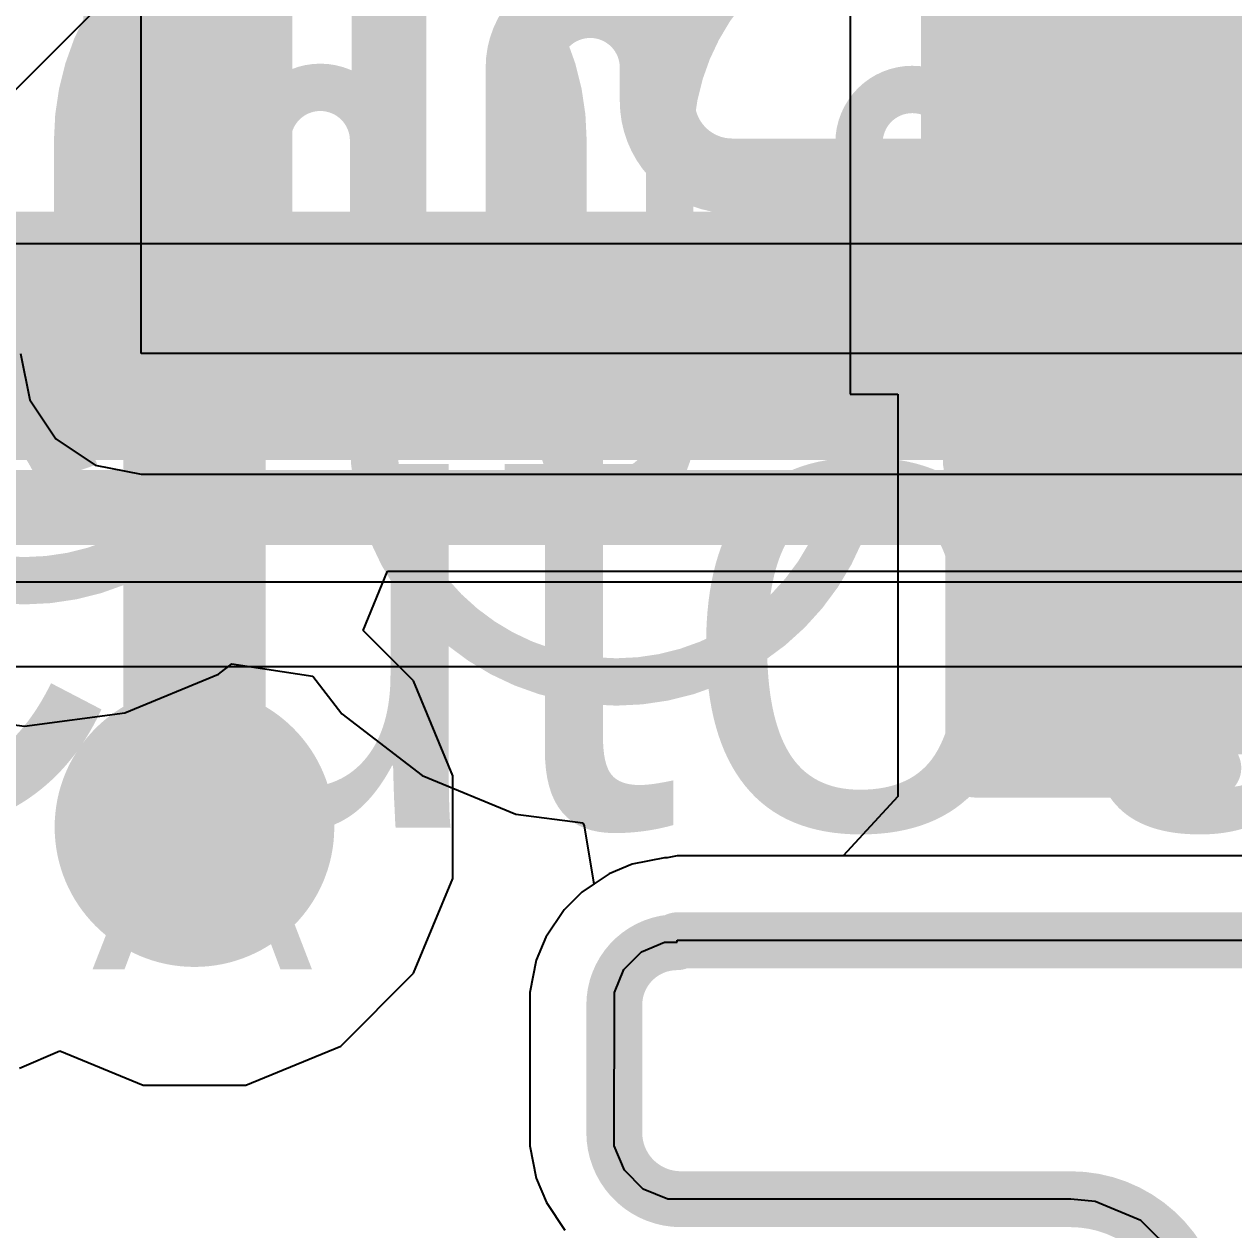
# Model space of a CAD drawing. Header units: inches. Extents: x 0 to 208, y 0 to 213.
# Drawn here: x 4.8361 to 4.9383, y 3.063 to 3.1648 of the extents above; entities that cross this region are included whole.
import ezdxf

# ---------------------------------------------------------------- set-up
doc = ezdxf.new("R2010")
doc.units = ezdxf.units.IN
doc.header["$MEASUREMENT"] = 0
for name, color, linetype in [('Board_Outline', 216, 'Continuous'), ('Bottom Layer', 5, 'Continuous'), ('Bottom Overlay', 54, 'Continuous'), ('Bottom Paste', 16, 'Continuous'), ('Bottom Solder', 6, 'Continuous'), ('Drill Drawing', 1, 'Continuous'), ('L2_GND1', 16, 'Continuous'), ('L3_SIG1', 76, 'Continuous'), ('L4_PWR', 90, 'Continuous'), ('L5_GND2', 156, 'Continuous'), ('L6_SIG2', 130, 'Continuous'), ('L7_GND3', 216, 'Continuous'), ('Multi-Layer', 9, 'Continuous'), ('Top Layer', 1, 'Continuous'), ('Via Holes', 16, 'Continuous')]:
    doc.layers.add(name, color=color, linetype=linetype)
doc.styles.add('Arial', font='', dxfattribs={"height": 0.2})
doc.styles.get('Arial').set_extended_font_data('Arial')

# ---------------------------------------------------------------- blocks, each defined once
blk = doc.blocks.new('MAKK2016T2R2M__B_510')
at = {"layer": 'Bottom Layer'}
for points in [[(-0.04331, 0.03543), (-0.01575, 0.03543), (-0.01575, -0.03543), (-0.04331, -0.03543)], [(0.01575, 0.03543), (0.04331, 0.03543), (0.04331, -0.03543), (0.01575, -0.03543)]]:
    blk.add_hatch(color=5, dxfattribs=at).paths.add_polyline_path(points)
at = {"layer": 'Bottom Paste'}
for points in [[(-0.04331, 0.03543), (-0.01575, 0.03543), (-0.01575, -0.03543), (-0.04331, -0.03543)], [(0.01575, 0.03543), (0.04331, 0.03543), (0.04331, -0.03543), (0.01575, -0.03543)]]:
    blk.add_hatch(color=16, dxfattribs=at).paths.add_polyline_path(points)
at = {"layer": 'Bottom Solder'}
for points in [[(-0.04731, 0.03943), (-0.01175, 0.03943), (-0.01175, -0.03943), (-0.04731, -0.03943)], [(0.01175, 0.03943), (0.04731, 0.03943), (0.04731, -0.03943), (0.01175, -0.03943)]]:
    blk.add_hatch(color=6, dxfattribs=at).paths.add_polyline_path(points)
at = {"layer": 'Bottom Overlay'}
for points in [[(0.007, 0.034, 0.005, 0.005, 0), (-0.008, 0.034, 0.005, 0.005, 0)], [(0.007, -0.034, 0.005, 0.005, 0), (-0.008, -0.034, 0.005, 0.005, 0)]]:
    blk.add_lwpolyline(points, format="xyseb", dxfattribs=at)
for points in [[(-0.00925, 0.034, 0.0025, 0.0025, 1), (-0.00675, 0.034, 0.0025, 0.0025, 1)], [(0.00575, 0.034, 0.0025, 0.0025, 1), (0.00825, 0.034, 0.0025, 0.0025, 1)], [(-0.00925, -0.034, 0.0025, 0.0025, 1), (-0.00675, -0.034, 0.0025, 0.0025, 1)], [(0.00575, -0.034, 0.0025, 0.0025, 1), (0.00825, -0.034, 0.0025, 0.0025, 1)]]:
    blk.add_lwpolyline(points, format="xyseb", close=True, dxfattribs=at)
blk = doc.blocks.new('CAP_0402_B_577')
at = {"layer": 'Bottom Layer'}
for points in [[(-0.0095, 0.0125), (-0.0095, -0.0125), (-0.0275, -0.0125), (-0.0275, 0.0125)], [(0.0275, 0.0125), (0.0275, -0.0125), (0.0095, -0.0125), (0.0095, 0.0125)]]:
    blk.add_hatch(color=5, dxfattribs=at).paths.add_polyline_path(points)
at = {"layer": 'Bottom Paste'}
for points in [[(-0.0095, 0.0125), (-0.0095, -0.0125), (-0.0275, -0.0125), (-0.0275, 0.0125)], [(0.0275, 0.0125), (0.0275, -0.0125), (0.0095, -0.0125), (0.0095, 0.0125)]]:
    blk.add_hatch(color=16, dxfattribs=at).paths.add_polyline_path(points)
at = {"layer": 'Bottom Solder'}
for points in [[(-0.00714, 0.01486), (-0.00714, -0.01486), (-0.02986, -0.01486), (-0.02986, 0.01486)], [(0.02986, 0.01486), (0.02986, -0.01486), (0.00714, -0.01486), (0.00714, 0.01486)]]:
    blk.add_hatch(color=6, dxfattribs=at).paths.add_polyline_path(points)
at = {"layer": 'Bottom Overlay'}
for points in [[(-0.031, 0.016, 0.005, 0.005, 0), (-0.031, -0.016, 0.005, 0.005, 0)], [(-0.011, 0.016, 0.005, 0.005, 0), (-0.031, 0.016, 0.005, 0.005, 0)], [(0.031, 0.016, 0.005, 0.005, 0), (0.011, 0.016, 0.005, 0.005, 0)], [(0.031, 0.016, 0.005, 0.005, 0), (0.031, -0.016, 0.005, 0.005, 0)], [(-0.011, -0.016, 0.005, 0.005, 0), (-0.031, -0.016, 0.005, 0.005, 0)], [(0.031, -0.016, 0.005, 0.005, 0), (0.011, -0.016, 0.005, 0.005, 0)]]:
    blk.add_lwpolyline(points, format="xyseb", dxfattribs=at)
for points in [[(-0.03225, 0.016, 0.0025, 0.0025, 1), (-0.02975, 0.016, 0.0025, 0.0025, 1)], [(-0.03225, 0.016, 0.0025, 0.0025, 1), (-0.02975, 0.016, 0.0025, 0.0025, 1)], [(-0.01225, 0.016, 0.0025, 0.0025, 1), (-0.00975, 0.016, 0.0025, 0.0025, 1)], [(0.00975, 0.016, 0.0025, 0.0025, 1), (0.01225, 0.016, 0.0025, 0.0025, 1)], [(0.02975, 0.016, 0.0025, 0.0025, 1), (0.03225, 0.016, 0.0025, 0.0025, 1)], [(0.02975, 0.016, 0.0025, 0.0025, 1), (0.03225, 0.016, 0.0025, 0.0025, 1)], [(-0.03225, -0.016, 0.0025, 0.0025, 1), (-0.02975, -0.016, 0.0025, 0.0025, 1)], [(-0.03225, -0.016, 0.0025, 0.0025, 1), (-0.02975, -0.016, 0.0025, 0.0025, 1)], [(-0.01225, -0.016, 0.0025, 0.0025, 1), (-0.00975, -0.016, 0.0025, 0.0025, 1)], [(0.00975, -0.016, 0.0025, 0.0025, 1), (0.01225, -0.016, 0.0025, 0.0025, 1)], [(0.02975, -0.016, 0.0025, 0.0025, 1), (0.03225, -0.016, 0.0025, 0.0025, 1)], [(0.02975, -0.016, 0.0025, 0.0025, 1), (0.03225, -0.016, 0.0025, 0.0025, 1)]]:
    blk.add_lwpolyline(points, format="xyseb", close=True, dxfattribs=at)

msp = doc.modelspace()

# ---------------------------------------------------------------- hatches: boundary and pattern name
at = {"layer": 'Bottom Layer'}
h = msp.add_hatch(color=5, dxfattribs=at)
edge = h.paths.add_edge_path()
edge.add_arc((4.8505, 3.097), 0.01181, 0, 360)
at = {"layer": 'L2_GND1'}
h = msp.add_hatch(color=16, dxfattribs=at)
edge = h.paths.add_edge_path()
edge.add_arc((4.8505, 3.097), 0.01181, 0, 360)
at = {"layer": 'L3_SIG1'}
h = msp.add_hatch(color=76, dxfattribs=at)
edge = h.paths.add_edge_path()
edge.add_arc((4.8505, 3.097), 0.01181, 0, 360)
at = {"layer": 'L4_PWR'}
h = msp.add_hatch(color=90, dxfattribs=at)
edge = h.paths.add_edge_path()
edge.add_arc((4.8505, 3.097), 0.01181, 0, 360)
at = {"layer": 'L5_GND2'}
h = msp.add_hatch(color=156, dxfattribs=at)
edge = h.paths.add_edge_path()
edge.add_arc((4.8505, 3.097), 0.01181, 0, 360)
at = {"layer": 'L6_SIG2'}
h = msp.add_hatch(color=130, dxfattribs=at)
edge = h.paths.add_edge_path()
edge.add_arc((4.8505, 3.097), 0.01181, 0, 360)
at = {"layer": 'L7_GND3'}
h = msp.add_hatch(color=216, dxfattribs=at)
edge = h.paths.add_edge_path()
edge.add_arc((4.8505, 3.097), 0.01181, 0, 360)
at = {"layer": 'Top Layer'}
h = msp.add_hatch(color=1, dxfattribs=at)
edge = h.paths.add_edge_path()
edge.add_arc((4.8505, 3.097), 0.01181, 0, 360)
at = {"layer": 'Via Holes'}
h = msp.add_hatch(color=7, dxfattribs=at)
edge = h.paths.add_edge_path()
edge.add_arc((4.8505, 3.097), 0.00591, 0, 360)

# ---------------------------------------------------------------- linework, layer by layer
at = {"layer": 'Board_Outline'}
for points in [[(4.89127, 3.08744, 0.00472, 0.00472, 0), (4.94442, 3.08744, 0.00472, 0.00472, 0)], [(4.88596, 3.08197, 0.00472, 0.00472, -0.414214), (4.89127, 3.08728, 0.00472, 0.00472, 0)], [(4.88597, 3.07119, 0.00472, 0.00472, 0), (4.88597, 3.08197, 0.00472, 0.00472, 0)], [(4.89158, 3.06557, 0.00472, 0.00472, -0.414214), (4.88596, 3.07119, 0.00472, 0.00472, 0)], [(4.89158, 3.06557, 0.00472, 0.00472, 0), (4.92451, 3.06557, 0.00472, 0.00472, 0)], [(4.92451, 3.06557, 0.00472, 0.00472, -0.414214), (4.93519, 3.05489, 0.00472, 0.00472, 0)]]:
    msp.add_lwpolyline(points, format="xyseb", dxfattribs=at)
for points in [[(4.89009, 3.08744, 0.00236, 0.00236, 1), (4.89245, 3.08744, 0.00236, 0.00236, 1)], [(4.89009, 3.08728, 0.00236, 0.00236, 1), (4.89245, 3.08728, 0.00236, 0.00236, 1)], [(4.88478, 3.08197, 0.00236, 0.00236, 1), (4.88715, 3.08197, 0.00236, 0.00236, 1)], [(4.88478, 3.08197, 0.00236, 0.00236, 1), (4.88715, 3.08197, 0.00236, 0.00236, 1)], [(4.88478, 3.07119, 0.00236, 0.00236, 1), (4.88715, 3.07119, 0.00236, 0.00236, 1)], [(4.88478, 3.07119, 0.00236, 0.00236, 1), (4.88715, 3.07119, 0.00236, 0.00236, 1)], [(4.8904, 3.06557, 0.00236, 0.00236, 1), (4.89276, 3.06557, 0.00236, 0.00236, 1)], [(4.8904, 3.06557, 0.00236, 0.00236, 1), (4.89276, 3.06557, 0.00236, 0.00236, 1)], [(4.92333, 3.06557, 0.00236, 0.00236, 1), (4.92569, 3.06557, 0.00236, 0.00236, 1)], [(4.92333, 3.06557, 0.00236, 0.00236, 1), (4.92569, 3.06557, 0.00236, 0.00236, 1)]]:
    msp.add_lwpolyline(points, format="xyseb", close=True, dxfattribs=at)
at = {"layer": 'Bottom Layer'}
for p, q in [((4.90588, 3.17407), (4.90588, 3.13357)), ((4.90588, 3.13357), (4.90991, 3.13357)), ((4.90991, 3.13357), (4.90991, 3.09958)), ((4.90991, 3.09958), (4.9053, 3.09458)), ((4.88748, 3.09387), (4.88553, 3.09306)), ((4.89021, 3.09441), (4.88748, 3.09387)), ((4.89042, 3.09441), (4.89021, 3.09441)), ((4.89127, 3.09458), (4.89042, 3.09441)), ((4.9053, 3.09458), (4.89127, 3.09458)), ((4.88553, 3.09306), (4.88408, 3.09209)), ((4.88408, 3.09209), (4.88322, 3.09151)), ((4.88322, 3.09151), (4.88173, 3.09002)), ((4.88172, 3.09002), (4.88018, 3.08771)), ((4.88173, 3.09002), (4.88172, 3.09002)), ((4.88018, 3.08771), (4.87937, 3.08576)), ((4.87937, 3.08576), (4.87883, 3.08302)), ((4.87883, 3.08302), (4.87883, 3.08197)), ((4.87883, 3.08197), (4.87883, 3.07119)), ((4.87883, 3.07119), (4.87883, 3.07119)), ((4.87883, 3.07119), (4.87883, 3.07119)), ((4.87883, 3.07119), (4.87883, 3.07007)), ((4.87883, 3.07007), (4.87937, 3.06734)), ((4.87937, 3.06734), (4.88023, 3.06528)), ((4.88023, 3.06528), (4.88177, 3.06296))]:
    msp.add_line(p, q, dxfattribs=at)
for points in [[(4.8505, 3.097, 0.012, 0.012, 0), (4.8505, 3.21798, 0.012, 0.012, 0)], [(4.92875, 3.11757, 0.008, 0.008, 0), (4.92875, 3.18782, 0.008, 0.008, 0)]]:
    msp.add_lwpolyline(points, format="xyseb", dxfattribs=at)
for points in [[(4.92675, 3.11757, 0.004, 0.004, 1), (4.93075, 3.11757, 0.004, 0.004, 1)], [(4.8475, 3.097, 0.006, 0.006, 1), (4.8535, 3.097, 0.006, 0.006, 1)]]:
    msp.add_lwpolyline(points, format="xyseb", close=True, dxfattribs=at)
at = {"layer": 'L2_GND1'}
for p, q in [((4.77528, 3.0992), (4.86466, 3.18858)), ((4.88748, 3.09387), (4.88553, 3.09306)), ((4.89021, 3.09441), (4.88748, 3.09387)), ((4.89042, 3.09441), (4.89021, 3.09441)), ((4.89127, 3.09458), (4.89042, 3.09441)), ((4.94442, 3.09458), (4.89127, 3.09458)), ((4.88553, 3.09306), (4.88408, 3.09209)), ((4.88408, 3.09209), (4.88322, 3.09151)), ((4.88322, 3.09151), (4.88173, 3.09002)), ((4.88172, 3.09002), (4.88018, 3.08771)), ((4.88173, 3.09002), (4.88172, 3.09002)), ((4.88018, 3.08771), (4.87937, 3.08576)), ((4.87937, 3.08576), (4.87883, 3.08302)), ((4.87883, 3.08302), (4.87883, 3.08197)), ((4.87883, 3.08197), (4.87883, 3.07119)), ((4.87883, 3.07119), (4.87883, 3.07119)), ((4.87883, 3.07119), (4.87883, 3.07119)), ((4.87883, 3.07119), (4.87883, 3.07007)), ((4.87883, 3.07007), (4.87937, 3.06734)), ((4.87937, 3.06734), (4.88023, 3.06528)), ((4.88023, 3.06528), (4.88177, 3.06296))]:
    msp.add_line(p, q, dxfattribs=at)
at = {"layer": 'L3_SIG1'}
for p, q in [((4.846, 3.137), (4.846, 3.23303)), ((4.8358, 3.137), (4.83658, 3.1331)), ((5.30133, 3.137), (4.846, 3.137)), ((4.83658, 3.1331), (4.83879, 3.12979)), ((4.83879, 3.12979), (4.8421, 3.12758)), ((4.8421, 3.12758), (4.846, 3.1268)), ((4.846, 3.1268), (5.30133, 3.1268)), ((4.88748, 3.09387), (4.88553, 3.09306)), ((4.89021, 3.09441), (4.88748, 3.09387)), ((4.89042, 3.09441), (4.89021, 3.09441)), ((4.89127, 3.09458), (4.89042, 3.09441)), ((4.94442, 3.09458), (4.89127, 3.09458)), ((4.88553, 3.09306), (4.88408, 3.09209)), ((4.88408, 3.09209), (4.88322, 3.09151)), ((4.88322, 3.09151), (4.88173, 3.09002)), ((4.88172, 3.09002), (4.88018, 3.08771)), ((4.88173, 3.09002), (4.88172, 3.09002)), ((4.88018, 3.08771), (4.87937, 3.08576)), ((4.87937, 3.08576), (4.87883, 3.08302)), ((4.87883, 3.08302), (4.87883, 3.08197)), ((4.87883, 3.08197), (4.87883, 3.07119)), ((4.87883, 3.07119), (4.87883, 3.07119)), ((4.87883, 3.07119), (4.87883, 3.07119)), ((4.87883, 3.07119), (4.87883, 3.07007)), ((4.87883, 3.07007), (4.87937, 3.06734)), ((4.87937, 3.06734), (4.88023, 3.06528)), ((4.88023, 3.06528), (4.88177, 3.06296))]:
    msp.add_line(p, q, dxfattribs=at)
at = {"layer": 'L4_PWR'}
for p, q in [((4.86474, 3.11361), (4.86681, 3.11861)), ((4.86681, 3.11861), (4.97269, 3.11861)), ((4.86899, 3.10935), (4.86474, 3.11361)), ((4.87231, 3.10134), (4.86899, 3.10935)), ((4.87231, 3.09266), (4.87231, 3.10134)), ((4.88748, 3.09387), (4.88553, 3.09306)), ((4.89021, 3.09441), (4.88748, 3.09387)), ((4.89042, 3.09441), (4.89021, 3.09441)), ((4.89127, 3.09458), (4.89042, 3.09441)), ((4.94442, 3.09458), (4.89127, 3.09458)), ((4.88553, 3.09306), (4.88408, 3.09209)), ((4.86899, 3.08465), (4.87231, 3.09266)), ((4.88408, 3.09209), (4.88322, 3.09151)), ((4.88322, 3.09151), (4.88173, 3.09002)), ((4.88172, 3.09002), (4.88018, 3.08771)), ((4.88173, 3.09002), (4.88172, 3.09002)), ((4.88018, 3.08771), (4.87937, 3.08576)), ((4.87937, 3.08576), (4.87883, 3.08302)), ((4.86286, 3.07851), (4.86899, 3.08465)), ((4.87883, 3.08302), (4.87883, 3.08197)), ((4.87883, 3.08197), (4.87883, 3.07119)), ((4.85484, 3.07519), (4.86286, 3.07851)), ((4.83572, 3.07665), (4.83914, 3.0781)), ((4.83914, 3.0781), (4.84617, 3.07519)), ((4.84617, 3.07519), (4.85484, 3.07519)), ((4.87883, 3.07119), (4.87883, 3.07119)), ((4.87883, 3.07119), (4.87883, 3.07119)), ((4.87883, 3.07119), (4.87883, 3.07007)), ((4.87883, 3.07007), (4.87937, 3.06734)), ((4.87937, 3.06734), (4.88023, 3.06528)), ((4.88023, 3.06528), (4.88177, 3.06296))]:
    msp.add_line(p, q, dxfattribs=at)
msp.add_lwpolyline([(4.802, 3.139, 0.02, 0.02, 0), (5.25239, 3.139, 0.02, 0.02, 0)], format="xyseb", dxfattribs=at)
at = {"layer": 'L5_GND2'}
for p, q in [((5.26551, 3.14627), (3.736, 3.14627)), ((4.55087, 3.11773), (5.15032, 3.11773)), ((4.88748, 3.09387), (4.88553, 3.09306)), ((4.89021, 3.09441), (4.88748, 3.09387)), ((4.89042, 3.09441), (4.89021, 3.09441)), ((4.89127, 3.09458), (4.89042, 3.09441)), ((4.94442, 3.09458), (4.89127, 3.09458)), ((4.88553, 3.09306), (4.88408, 3.09209)), ((4.88408, 3.09209), (4.88322, 3.09151)), ((4.88322, 3.09151), (4.88173, 3.09002)), ((4.88172, 3.09002), (4.88018, 3.08771)), ((4.88173, 3.09002), (4.88172, 3.09002)), ((4.88018, 3.08771), (4.87937, 3.08576)), ((4.87937, 3.08576), (4.87883, 3.08302)), ((4.87883, 3.08302), (4.87883, 3.08197)), ((4.87883, 3.08197), (4.87883, 3.07119)), ((4.87883, 3.07119), (4.87883, 3.07119)), ((4.87883, 3.07119), (4.87883, 3.07119)), ((4.87883, 3.07119), (4.87883, 3.07007)), ((4.87883, 3.07007), (4.87937, 3.06734)), ((4.87937, 3.06734), (4.88023, 3.06528)), ((4.88023, 3.06528), (4.88177, 3.06296))]:
    msp.add_line(p, q, dxfattribs=at)
msp.add_lwpolyline([(3.736, 3.132, 0.008, 0.008, 0), (5.34683, 3.132, 0.008, 0.008, 0)], format="xyseb", dxfattribs=at)
at = {"layer": 'L6_SIG2'}
for p, q in [((4.71777, 3.11058), (5.106, 3.11058)), ((4.88748, 3.09387), (4.88553, 3.09306)), ((4.89021, 3.09441), (4.88748, 3.09387)), ((4.89042, 3.09441), (4.89021, 3.09441)), ((4.89127, 3.09458), (4.89042, 3.09441)), ((4.94442, 3.09458), (4.89127, 3.09458)), ((4.88553, 3.09306), (4.88408, 3.09209)), ((4.88408, 3.09209), (4.88322, 3.09151)), ((4.88322, 3.09151), (4.88173, 3.09002)), ((4.88172, 3.09002), (4.88018, 3.08771)), ((4.88173, 3.09002), (4.88172, 3.09002)), ((4.88018, 3.08771), (4.87937, 3.08576)), ((4.87937, 3.08576), (4.87883, 3.08302)), ((4.87883, 3.08302), (4.87883, 3.08197)), ((4.87883, 3.08197), (4.87883, 3.07119)), ((4.87883, 3.07119), (4.87883, 3.07119)), ((4.87883, 3.07119), (4.87883, 3.07119)), ((4.87883, 3.07119), (4.87883, 3.07007)), ((4.87883, 3.07007), (4.87937, 3.06734)), ((4.87937, 3.06734), (4.88023, 3.06528)), ((4.88023, 3.06528), (4.88177, 3.06296))]:
    msp.add_line(p, q, dxfattribs=at)
for points in [[(4.84427, 3.14766, 0.00633, 0.00633, 0), (4.84427, 3.17665, 0.00633, 0.00633, 0)], [(4.8556, 3.14766, 0.00633, 0.00633, 0), (4.8556, 3.17665, 0.00633, 0.00633, 0)], [(4.86693, 3.14766, 0.00633, 0.00633, 0), (4.86693, 3.17665, 0.00633, 0.00633, 0)], [(4.87826, 3.16116, 0.00633, 0.00633, -1), (4.88959, 3.16116, 0.00633, 0.00633, 0)], [(4.87826, 3.14766, 0.00633, 0.00633, 0), (4.87826, 3.16116, 0.00633, 0.00633, 0)], [(4.88959, 3.15833, 0.00633, 0.00633, 0), (4.88959, 3.16116, 0.00633, 0.00633, 0)], [(4.89592, 3.152, 0.00633, 0.00633, -0.414214), (4.88959, 3.15833, 0.00633, 0.00633, 0)], [(4.89592, 3.152, 0.00633, 0.00633, 0), (4.91791, 3.152, 0.00633, 0.00633, 0)], [(4.91791, 3.152, 0.00633, 0.00633, 0), (5.05, 3.152, 0.00633, 0.00633, 0)], [(4.8556, 3.14766, 0.00633, 0.00633, -1), (4.84427, 3.14766, 0.00633, 0.00633, 0)], [(4.87826, 3.14766, 0.00633, 0.00633, -1), (4.86693, 3.14766, 0.00633, 0.00633, 0)], [(4.76607, 3.124, 0.00633, 0.00633, 0), (5.106, 3.124, 0.00633, 0.00633, 0)]]:
    msp.add_lwpolyline(points, format="xyseb", dxfattribs=at)
for points in [[(4.87668, 3.16116, 0.00316, 0.00316, 1), (4.87984, 3.16116, 0.00316, 0.00316, 1)], [(4.87668, 3.16116, 0.00316, 0.00316, 1), (4.87984, 3.16116, 0.00316, 0.00316, 1)], [(4.88801, 3.16116, 0.00316, 0.00316, 1), (4.89117, 3.16116, 0.00316, 0.00316, 1)], [(4.88801, 3.16116, 0.00316, 0.00316, 1), (4.89117, 3.16116, 0.00316, 0.00316, 1)], [(4.88801, 3.15833, 0.00316, 0.00316, 1), (4.89117, 3.15833, 0.00316, 0.00316, 1)], [(4.88801, 3.15833, 0.00316, 0.00316, 1), (4.89117, 3.15833, 0.00316, 0.00316, 1)], [(4.89434, 3.152, 0.00316, 0.00316, 1), (4.8975, 3.152, 0.00316, 0.00316, 1)], [(4.89434, 3.152, 0.00316, 0.00316, 1), (4.8975, 3.152, 0.00316, 0.00316, 1)], [(4.91633, 3.152, 0.00316, 0.00316, 1), (4.91949, 3.152, 0.00316, 0.00316, 1)], [(4.91633, 3.152, 0.00316, 0.00316, 1), (4.91949, 3.152, 0.00316, 0.00316, 1)], [(4.84269, 3.14766, 0.00316, 0.00316, 1), (4.84585, 3.14766, 0.00316, 0.00316, 1)], [(4.84269, 3.14766, 0.00316, 0.00316, 1), (4.84585, 3.14766, 0.00316, 0.00316, 1)], [(4.85402, 3.14766, 0.00316, 0.00316, 1), (4.85718, 3.14766, 0.00316, 0.00316, 1)], [(4.85402, 3.14766, 0.00316, 0.00316, 1), (4.85718, 3.14766, 0.00316, 0.00316, 1)], [(4.86535, 3.14766, 0.00316, 0.00316, 1), (4.86851, 3.14766, 0.00316, 0.00316, 1)], [(4.86535, 3.14766, 0.00316, 0.00316, 1), (4.86851, 3.14766, 0.00316, 0.00316, 1)], [(4.87668, 3.14766, 0.00316, 0.00316, 1), (4.87984, 3.14766, 0.00316, 0.00316, 1)], [(4.87668, 3.14766, 0.00316, 0.00316, 1), (4.87984, 3.14766, 0.00316, 0.00316, 1)]]:
    msp.add_lwpolyline(points, format="xyseb", close=True, dxfattribs=at)
at = {"layer": 'L7_GND3'}
for p, q in [((4.85252, 3.10992), (4.85365, 3.11079)), ((4.85365, 3.11079), (4.86051, 3.10975)), ((4.84461, 3.10665), (4.85252, 3.10992)), ((4.86051, 3.10975), (4.86295, 3.10658)), ((4.82764, 3.10665), (4.83613, 3.10553)), ((4.83613, 3.10553), (4.84461, 3.10665)), ((4.86295, 3.10658), (4.86974, 3.10137)), ((4.86974, 3.10137), (4.87764, 3.0981)), ((4.87764, 3.0981), (4.88329, 3.09735)), ((4.88329, 3.09735), (4.88341, 3.09712)), ((4.88341, 3.09712), (4.88422, 3.09219)), ((4.88422, 3.09219), (4.88322, 3.09151)), ((4.88322, 3.09151), (4.88173, 3.09002)), ((4.88172, 3.09002), (4.88018, 3.08771)), ((4.88173, 3.09002), (4.88172, 3.09002)), ((4.88018, 3.08771), (4.87937, 3.08576)), ((4.87937, 3.08576), (4.87883, 3.08302)), ((4.87883, 3.08302), (4.87883, 3.08197)), ((4.87883, 3.08197), (4.87883, 3.07119)), ((4.87883, 3.07119), (4.87883, 3.07119)), ((4.87883, 3.07119), (4.87883, 3.07119)), ((4.87883, 3.07119), (4.87883, 3.07007)), ((4.87883, 3.07007), (4.87937, 3.06734)), ((4.87937, 3.06734), (4.88023, 3.06528)), ((4.88023, 3.06528), (4.88177, 3.06296))]:
    msp.add_line(p, q, dxfattribs=at)
for points in [[(4.84063, 3.15499, 0.004, 0.004, -1), (4.88163, 3.15499, 0.004, 0.004, 0)], [(4.89063, 3.15481, 0.004, 0.004, -1), (4.93163, 3.15481, 0.004, 0.004, 0)], [(4.85663, 3.15499, 0.004, 0.004, -1), (4.86563, 3.15499, 0.004, 0.004, 0)], [(4.90663, 3.15481, 0.004, 0.004, -1), (4.91563, 3.15481, 0.004, 0.004, 0)], [(4.84063, 3.13831, 0.004, 0.004, 0), (4.84063, 3.15499, 0.004, 0.004, 0)], [(4.85663, 3.13831, 0.004, 0.004, 0), (4.85663, 3.15499, 0.004, 0.004, 0)], [(4.86563, 3.12976, 0.004, 0.004, 0), (4.86563, 3.15499, 0.004, 0.004, 0)], [(4.88163, 3.12976, 0.004, 0.004, 0), (4.88163, 3.15499, 0.004, 0.004, 0)], [(4.89063, 3.12976, 0.004, 0.004, 0), (4.89063, 3.15481, 0.004, 0.004, 0)], [(4.90663, 3.12976, 0.004, 0.004, 0), (4.90663, 3.15481, 0.004, 0.004, 0)], [(4.91563, 3.12976, 0.004, 0.004, 0), (4.91563, 3.15481, 0.004, 0.004, 0)], [(4.93163, 3.12976, 0.004, 0.004, 0), (4.93163, 3.15481, 0.004, 0.004, 0)], [(4.85663, 3.13831, 0.004, 0.004, -1), (4.81563, 3.13831, 0.004, 0.004, 0)], [(4.84063, 3.13831, 0.004, 0.004, -1), (4.83163, 3.13831, 0.004, 0.004, 0)], [(4.90663, 3.12976, 0.004, 0.004, -1), (4.86563, 3.12976, 0.004, 0.004, 0)], [(4.89063, 3.12976, 0.004, 0.004, -1), (4.88163, 3.12976, 0.004, 0.004, 0)], [(4.95663, 3.12976, 0.004, 0.004, -1), (4.91563, 3.12976, 0.004, 0.004, 0)], [(4.94063, 3.12976, 0.004, 0.004, -1), (4.93163, 3.12976, 0.004, 0.004, 0)]]:
    msp.add_lwpolyline(points, format="xyseb", dxfattribs=at)
for points in [[(4.83963, 3.15499, 0.002, 0.002, 1), (4.84163, 3.15499, 0.002, 0.002, 1)], [(4.83963, 3.15499, 0.002, 0.002, 1), (4.84163, 3.15499, 0.002, 0.002, 1)], [(4.85563, 3.15499, 0.002, 0.002, 1), (4.85763, 3.15499, 0.002, 0.002, 1)], [(4.85563, 3.15499, 0.002, 0.002, 1), (4.85763, 3.15499, 0.002, 0.002, 1)], [(4.86463, 3.15499, 0.002, 0.002, 1), (4.86663, 3.15499, 0.002, 0.002, 1)], [(4.86463, 3.15499, 0.002, 0.002, 1), (4.86663, 3.15499, 0.002, 0.002, 1)], [(4.88063, 3.15499, 0.002, 0.002, 1), (4.88263, 3.15499, 0.002, 0.002, 1)], [(4.88063, 3.15499, 0.002, 0.002, 1), (4.88263, 3.15499, 0.002, 0.002, 1)], [(4.88963, 3.15481, 0.002, 0.002, 1), (4.89163, 3.15481, 0.002, 0.002, 1)], [(4.88963, 3.15481, 0.002, 0.002, 1), (4.89163, 3.15481, 0.002, 0.002, 1)], [(4.90563, 3.15481, 0.002, 0.002, 1), (4.90763, 3.15481, 0.002, 0.002, 1)], [(4.90563, 3.15481, 0.002, 0.002, 1), (4.90763, 3.15481, 0.002, 0.002, 1)], [(4.91463, 3.15481, 0.002, 0.002, 1), (4.91663, 3.15481, 0.002, 0.002, 1)], [(4.91463, 3.15481, 0.002, 0.002, 1), (4.91663, 3.15481, 0.002, 0.002, 1)], [(4.93063, 3.15481, 0.002, 0.002, 1), (4.93263, 3.15481, 0.002, 0.002, 1)], [(4.93063, 3.15481, 0.002, 0.002, 1), (4.93263, 3.15481, 0.002, 0.002, 1)], [(4.83963, 3.13831, 0.002, 0.002, 1), (4.84163, 3.13831, 0.002, 0.002, 1)], [(4.83963, 3.13831, 0.002, 0.002, 1), (4.84163, 3.13831, 0.002, 0.002, 1)], [(4.85563, 3.13831, 0.002, 0.002, 1), (4.85763, 3.13831, 0.002, 0.002, 1)], [(4.85563, 3.13831, 0.002, 0.002, 1), (4.85763, 3.13831, 0.002, 0.002, 1)], [(4.86463, 3.12976, 0.002, 0.002, 1), (4.86663, 3.12976, 0.002, 0.002, 1)], [(4.86463, 3.12976, 0.002, 0.002, 1), (4.86663, 3.12976, 0.002, 0.002, 1)], [(4.88063, 3.12976, 0.002, 0.002, 1), (4.88263, 3.12976, 0.002, 0.002, 1)], [(4.88063, 3.12976, 0.002, 0.002, 1), (4.88263, 3.12976, 0.002, 0.002, 1)], [(4.88963, 3.12976, 0.002, 0.002, 1), (4.89163, 3.12976, 0.002, 0.002, 1)], [(4.88963, 3.12976, 0.002, 0.002, 1), (4.89163, 3.12976, 0.002, 0.002, 1)], [(4.90563, 3.12976, 0.002, 0.002, 1), (4.90763, 3.12976, 0.002, 0.002, 1)], [(4.90563, 3.12976, 0.002, 0.002, 1), (4.90763, 3.12976, 0.002, 0.002, 1)], [(4.91463, 3.12976, 0.002, 0.002, 1), (4.91663, 3.12976, 0.002, 0.002, 1)], [(4.91463, 3.12976, 0.002, 0.002, 1), (4.91663, 3.12976, 0.002, 0.002, 1)], [(4.93063, 3.12976, 0.002, 0.002, 1), (4.93263, 3.12976, 0.002, 0.002, 1)], [(4.93063, 3.12976, 0.002, 0.002, 1), (4.93263, 3.12976, 0.002, 0.002, 1)]]:
    msp.add_lwpolyline(points, format="xyseb", close=True, dxfattribs=at)
at = {"layer": 'Multi-Layer'}
for p, q in [((4.88826, 3.08647), (4.89021, 3.08728)), ((4.89021, 3.08728), (4.89127, 3.08728)), ((4.89127, 3.08728), (4.89127, 3.08744)), ((4.89127, 3.08744), (4.94442, 3.08744)), ((4.89127, 3.08728), (4.89127, 3.08728)), ((4.88677, 3.08498), (4.88826, 3.08647)), ((4.88597, 3.08303), (4.88677, 3.08498)), ((4.88597, 3.08197), (4.88597, 3.08303)), ((4.88596, 3.07119), (4.88597, 3.08197)), ((4.88596, 3.07007), (4.88596, 3.07119)), ((4.88596, 3.07119), (4.88596, 3.07119)), ((4.88682, 3.06801), (4.88596, 3.07007)), ((4.8884, 3.06643), (4.88682, 3.06801)), ((4.89047, 3.06557), (4.8884, 3.06643)), ((4.89158, 3.06557), (4.89047, 3.06557)), ((4.92451, 3.06557), (4.89158, 3.06557)), ((4.92659, 3.06537), (4.92451, 3.06557)), ((4.92451, 3.06557), (4.92451, 3.06557)), ((4.93044, 3.06377), (4.92659, 3.06537)), ((4.93339, 3.06083), (4.93044, 3.06377))]:
    msp.add_line(p, q, dxfattribs=at)
at = {"layer": 'Top Layer'}
for p, q in [((4.88748, 3.09387), (4.88553, 3.09306)), ((4.89021, 3.09441), (4.88748, 3.09387)), ((4.89042, 3.09441), (4.89021, 3.09441)), ((4.89127, 3.09458), (4.89042, 3.09441)), ((4.94442, 3.09458), (4.89127, 3.09458)), ((4.88553, 3.09306), (4.88408, 3.09209)), ((4.88408, 3.09209), (4.88322, 3.09151)), ((4.88322, 3.09151), (4.88173, 3.09002)), ((4.88172, 3.09002), (4.88018, 3.08771)), ((4.88173, 3.09002), (4.88172, 3.09002)), ((4.88018, 3.08771), (4.87937, 3.08576)), ((4.87937, 3.08576), (4.87883, 3.08302)), ((4.87883, 3.08302), (4.87883, 3.08197)), ((4.87883, 3.08197), (4.87883, 3.07119)), ((4.87883, 3.07119), (4.87883, 3.07119)), ((4.87883, 3.07119), (4.87883, 3.07119)), ((4.87883, 3.07119), (4.87883, 3.07007)), ((4.87883, 3.07007), (4.87937, 3.06734)), ((4.87937, 3.06734), (4.88023, 3.06528)), ((4.88023, 3.06528), (4.88177, 3.06296))]:
    msp.add_line(p, q, dxfattribs=at)

# ---------------------------------------------------------------- block references
at = {"rotation": 180}
for name, p in [('MAKK2016T2R2M__B_510', (4.95919, 3.179)), ('CAP_0402_B_577', (4.94742, 3.118))]:
    msp.add_blockref(name, p, dxfattribs=at)

# ---------------------------------------------------------------- texts
at = {"layer": 'Board_Outline', "style": 'Arial'}
msp.add_text('Cutout', height=0.04, dxfattribs=at).set_placement((4.80442, 3.09695))
at = {"layer": 'Drill Drawing', "style": 'Arial'}
msp.add_text('A', height=0.02, dxfattribs=at).set_placement((4.84184, 3.085))

doc.saveas('drawing.dxf')
